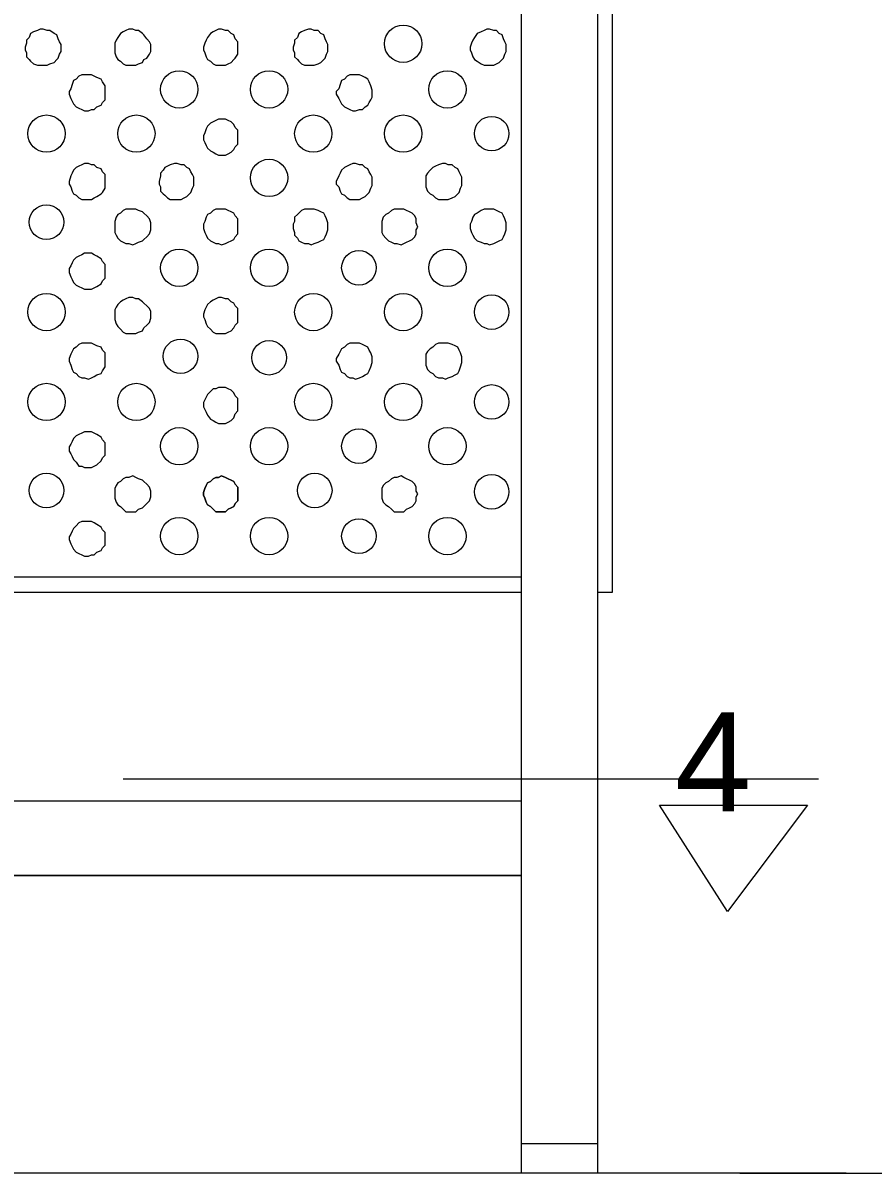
# Model space of a CAD drawing. Header units: inches. Extents: x 0.13 to 4.47, y 0.19 to 3.07.
# Drawn here: x 3.876 to 4.1615, y 2.0192 to 2.4054 of the extents above; entities that cross this region are included whole.
import ezdxf

# ---------------------------------------------------------------- set-up
doc = ezdxf.new("R2010")
doc.units = ezdxf.units.IN
doc.header["$MEASUREMENT"] = 0
for name, color, linetype in [('PDF_PDF5_PDF12_PDF11_0', 7, 'Continuous'), ('PDF_PDF5_PDF12_PDF11_MESA', 7, 'Continuous'), ('PDF_PDF5_PDF12_PDF11_PROYECCION 2', 7, 'Continuous'), ('PDF_Texto', 7, 'Continuous')]:
    doc.layers.add(name, color=color, linetype=linetype)
doc.styles.add('PDF Arial', font='arial.ttf')

msp = doc.modelspace()

# ---------------------------------------------------------------- linework, layer by layer
at = {"layer": 'PDF_PDF5_PDF12_PDF11_0', "lineweight": 5}
for points in [[(4.06892, 2.67355), (4.06892, 2.01921), (4.04338, 2.01921), (4.04338, 2.67355)], [(2.89584, 2.14413), (4.04338, 2.14413)], [(4.04338, 2.11906), (3.27479, 2.11906), (4.04338, 2.11906)], [(4.06892, 2.02896), (4.04338, 2.02896)], [(4.15251, 2.01921), (2.81968, 2.01921)], [(4.11675, 2.01921), (4.35545, 2.01921)]]:
    msp.add_lwpolyline(points, dxfattribs=at)
msp.add_lwpolyline([(4.08982, 2.14274), (4.13951, 2.14274), (4.11257, 2.10698)], close=True, dxfattribs=at)
at = {"layer": 'PDF_PDF5_PDF12_PDF11_MESA', "lineweight": 5}
msp.add_lwpolyline([(3.90963, 2.15157), (4.14322, 2.15157)], dxfattribs=at)
at = {"layer": 'PDF_PDF5_PDF12_PDF11_PROYECCION 2', "lineweight": 5}
for points in [[(4.06892, 2.21426), (4.07403, 2.21426), (4.07403, 2.51844), (4.06892, 2.51844)], [(3.27479, 2.21937), (4.04338, 2.21937)], [(3.27479, 2.21426), (4.04338, 2.21426)]]:
    msp.add_lwpolyline(points, dxfattribs=at)
for points in [[(3.88873, 2.39677), (3.88873, 2.39816), (3.88827, 2.39909), (3.8878, 2.40002), (3.88734, 2.40141), (3.88641, 2.40188), (3.88502, 2.40281), (3.88409, 2.40281), (3.88269, 2.40327), (3.88176, 2.40327), (3.88084, 2.40281), (3.87944, 2.40234), (3.87851, 2.40188), (3.87805, 2.40048), (3.87712, 2.39955), (3.87712, 2.39863), (3.87666, 2.39723), (3.87666, 2.3963), (3.87712, 2.39538), (3.87712, 2.39398), (3.87805, 2.39305), (3.87851, 2.39259), (3.87944, 2.39166), (3.88084, 2.3912), (3.88176, 2.3912), (3.88269, 2.3912), (3.88409, 2.3912), (3.88502, 2.39166), (3.88641, 2.39212), (3.88734, 2.39305), (3.8878, 2.39352), (3.88827, 2.39491), (3.88873, 2.39584)], [(3.91892, 2.39677), (3.91892, 2.39816), (3.91845, 2.39909), (3.91752, 2.40002), (3.91659, 2.40141), (3.91613, 2.40188), (3.91474, 2.40281), (3.91381, 2.40281), (3.91288, 2.40327), (3.91149, 2.40327), (3.91056, 2.40281), (3.90963, 2.40234), (3.9087, 2.40188), (3.90777, 2.40048), (3.90731, 2.39955), (3.90684, 2.39863), (3.90684, 2.39723), (3.90684, 2.3963), (3.90684, 2.39538), (3.90731, 2.39398), (3.90777, 2.39305), (3.9087, 2.39259), (3.90963, 2.39166), (3.91056, 2.3912), (3.91149, 2.3912), (3.91288, 2.3912), (3.91381, 2.3912), (3.91474, 2.39166), (3.91613, 2.39212), (3.91659, 2.39305), (3.91752, 2.39352), (3.91845, 2.39491), (3.91892, 2.39584)], [(3.94817, 2.39677), (3.94817, 2.39816), (3.94817, 2.39909), (3.94725, 2.40002), (3.94678, 2.40141), (3.94585, 2.40188), (3.94492, 2.40281), (3.94399, 2.40281), (3.9426, 2.40327), (3.94167, 2.40327), (3.94074, 2.40281), (3.93981, 2.40234), (3.93889, 2.40188), (3.93796, 2.40048), (3.93749, 2.39955), (3.93703, 2.39863), (3.93656, 2.39723), (3.93656, 2.3963), (3.93703, 2.39538), (3.93749, 2.39398), (3.93796, 2.39305), (3.93889, 2.39259), (3.93981, 2.39166), (3.94074, 2.3912), (3.94167, 2.3912), (3.9426, 2.3912), (3.94399, 2.3912), (3.94492, 2.39166), (3.94585, 2.39212), (3.94678, 2.39305), (3.94725, 2.39352), (3.94817, 2.39491), (3.94817, 2.39584)], [(3.94817, 2.39677), (3.94817, 2.39816), (3.94817, 2.39909), (3.94725, 2.40002), (3.94678, 2.40141), (3.94585, 2.40188), (3.94492, 2.40281), (3.94399, 2.40281), (3.9426, 2.40327), (3.94167, 2.40327), (3.94074, 2.40281), (3.93981, 2.40234), (3.93889, 2.40188), (3.93796, 2.40048), (3.93749, 2.39955), (3.93703, 2.39863), (3.93656, 2.39723), (3.93656, 2.3963), (3.93703, 2.39538), (3.93749, 2.39398), (3.93796, 2.39305), (3.93889, 2.39259), (3.93981, 2.39166), (3.94074, 2.3912), (3.94167, 2.3912), (3.9426, 2.3912), (3.94399, 2.3912), (3.94492, 2.39166), (3.94585, 2.39212), (3.94678, 2.39305), (3.94725, 2.39352), (3.94817, 2.39491), (3.94817, 2.39584)], [(3.97836, 2.39677), (3.97836, 2.39816), (3.9779, 2.39909), (3.97743, 2.40002), (3.97697, 2.40141), (3.97604, 2.40188), (3.97511, 2.40281), (3.97372, 2.40281), (3.97279, 2.40327), (3.97186, 2.40327), (3.97047, 2.40281), (3.96954, 2.40234), (3.96861, 2.40188), (3.96814, 2.40048), (3.96721, 2.39955), (3.96721, 2.39863), (3.96675, 2.39723), (3.96675, 2.3963), (3.96721, 2.39538), (3.96721, 2.39398), (3.96814, 2.39305), (3.96861, 2.39259), (3.96954, 2.39166), (3.97047, 2.3912), (3.97186, 2.3912), (3.97279, 2.3912), (3.97372, 2.3912), (3.97511, 2.39166), (3.97604, 2.39212), (3.97697, 2.39305), (3.97743, 2.39352), (3.9779, 2.39491), (3.97836, 2.39584)], [(4.03827, 2.39677), (4.03827, 2.39816), (4.0378, 2.39909), (4.03734, 2.40002), (4.03687, 2.40141), (4.03595, 2.40188), (4.03502, 2.40281), (4.03409, 2.40281), (4.03269, 2.40327), (4.03177, 2.40327), (4.03084, 2.40281), (4.02991, 2.40234), (4.02852, 2.40188), (4.02759, 2.40048), (4.02712, 2.39955), (4.02666, 2.39863), (4.02619, 2.39723), (4.02619, 2.3963), (4.02666, 2.39538), (4.02712, 2.39398), (4.02759, 2.39305), (4.02852, 2.39259), (4.02991, 2.39166), (4.03084, 2.3912), (4.03177, 2.3912), (4.03269, 2.3912), (4.03409, 2.3912), (4.03502, 2.39166), (4.03595, 2.39212), (4.03687, 2.39305), (4.03734, 2.39352), (4.0378, 2.39491), (4.03827, 2.39584)], [(3.90359, 2.38191), (3.90359, 2.38284), (3.90359, 2.38423), (3.90266, 2.38562), (3.9022, 2.38655), (3.90081, 2.38702), (3.89988, 2.38748), (3.89895, 2.38794), (3.89802, 2.38794), (3.89663, 2.38794), (3.8957, 2.38794), (3.89477, 2.38748), (3.89384, 2.38655), (3.89291, 2.38609), (3.89245, 2.38469), (3.89198, 2.3833), (3.89152, 2.38237), (3.89152, 2.38144), (3.89198, 2.38005), (3.89245, 2.37912), (3.89291, 2.37819), (3.89384, 2.37726), (3.89477, 2.3768), (3.8957, 2.37633), (3.89663, 2.37587), (3.89802, 2.37587), (3.89895, 2.37633), (3.89988, 2.37633), (3.90081, 2.37726), (3.9022, 2.37773), (3.90266, 2.37866), (3.90359, 2.37959), (3.90359, 2.38051)], [(3.99322, 2.38191), (3.99322, 2.38284), (3.99276, 2.38423), (3.99229, 2.38562), (3.99183, 2.38655), (3.9909, 2.38702), (3.98997, 2.38748), (3.98904, 2.38794), (3.98765, 2.38794), (3.98672, 2.38794), (3.98579, 2.38794), (3.98486, 2.38748), (3.98393, 2.38655), (3.983, 2.38609), (3.98254, 2.38469), (3.98208, 2.3833), (3.98115, 2.38237), (3.98115, 2.38144), (3.98208, 2.38005), (3.98254, 2.37912), (3.983, 2.37819), (3.98393, 2.37726), (3.98486, 2.3768), (3.98579, 2.37633), (3.98672, 2.37587), (3.98765, 2.37587), (3.98904, 2.37633), (3.98997, 2.37633), (3.9909, 2.37726), (3.99183, 2.37773), (3.99229, 2.37866), (3.99276, 2.37959), (3.99322, 2.38051)], [(3.94817, 2.36705), (3.94817, 2.36798), (3.94817, 2.36937), (3.94725, 2.3703), (3.94678, 2.37123), (3.94585, 2.37216), (3.94492, 2.37262), (3.94399, 2.37308), (3.9426, 2.37308), (3.94167, 2.37308), (3.94074, 2.37262), (3.93981, 2.37216), (3.93889, 2.37169), (3.93796, 2.37076), (3.93749, 2.36983), (3.93703, 2.36844), (3.93656, 2.36751), (3.93656, 2.36612), (3.93703, 2.36519), (3.93749, 2.36426), (3.93796, 2.36333), (3.93889, 2.3624), (3.93981, 2.36194), (3.94074, 2.36147), (3.94167, 2.36101), (3.9426, 2.36101), (3.94399, 2.36101), (3.94492, 2.36147), (3.94585, 2.36194), (3.94678, 2.36287), (3.94725, 2.3638), (3.94817, 2.36472), (3.94817, 2.36565)], [(3.94817, 2.36705), (3.94817, 2.36798), (3.94817, 2.36937), (3.94725, 2.3703), (3.94678, 2.37123), (3.94585, 2.37216), (3.94492, 2.37262), (3.94399, 2.37308), (3.9426, 2.37308), (3.94167, 2.37308), (3.94074, 2.37262), (3.93981, 2.37216), (3.93889, 2.37169), (3.93796, 2.37076), (3.93749, 2.36983), (3.93703, 2.36844), (3.93656, 2.36751), (3.93656, 2.36612), (3.93703, 2.36519), (3.93749, 2.36426), (3.93796, 2.36333), (3.93889, 2.3624), (3.93981, 2.36194), (3.94074, 2.36147), (3.94167, 2.36101), (3.9426, 2.36101), (3.94399, 2.36101), (3.94492, 2.36147), (3.94585, 2.36194), (3.94678, 2.36287), (3.94725, 2.3638), (3.94817, 2.36472), (3.94817, 2.36565)], [(3.90359, 2.35172), (3.90359, 2.35358), (3.90359, 2.35451), (3.90266, 2.35544), (3.9022, 2.35637), (3.90081, 2.35683), (3.89988, 2.35776), (3.89895, 2.35776), (3.89802, 2.35822), (3.89663, 2.35822), (3.8957, 2.35776), (3.89477, 2.35729), (3.89384, 2.35683), (3.89291, 2.3559), (3.89245, 2.35497), (3.89198, 2.35404), (3.89152, 2.35219), (3.89152, 2.35126), (3.89198, 2.35033), (3.89245, 2.34894), (3.89291, 2.34801), (3.89384, 2.34754), (3.89477, 2.34661), (3.8957, 2.34615), (3.89663, 2.34615), (3.89802, 2.34615), (3.89895, 2.34615), (3.89988, 2.34661), (3.90081, 2.34708), (3.9022, 2.34801), (3.90266, 2.34847), (3.90359, 2.34986), (3.90359, 2.35079)], [(3.93331, 2.35172), (3.93331, 2.35358), (3.93285, 2.35451), (3.93238, 2.35544), (3.93192, 2.35637), (3.93099, 2.35683), (3.93006, 2.35776), (3.92913, 2.35776), (3.92774, 2.35822), (3.92681, 2.35822), (3.92542, 2.35776), (3.92449, 2.35729), (3.92356, 2.35683), (3.9231, 2.3559), (3.92217, 2.35497), (3.92217, 2.35404), (3.9217, 2.35219), (3.9217, 2.35126), (3.92217, 2.35033), (3.92217, 2.34894), (3.9231, 2.34801), (3.92356, 2.34754), (3.92449, 2.34661), (3.92542, 2.34615), (3.92681, 2.34615), (3.92774, 2.34615), (3.92913, 2.34615), (3.93006, 2.34661), (3.93099, 2.34708), (3.93192, 2.34801), (3.93238, 2.34847), (3.93285, 2.34986), (3.93331, 2.35079)], [(3.93331, 2.35172), (3.93331, 2.35358), (3.93285, 2.35451), (3.93238, 2.35544), (3.93192, 2.35637), (3.93099, 2.35683), (3.93006, 2.35776), (3.92913, 2.35776), (3.92774, 2.35822), (3.92681, 2.35822), (3.92542, 2.35776), (3.92449, 2.35729), (3.92356, 2.35683), (3.9231, 2.3559), (3.92217, 2.35497), (3.92217, 2.35404), (3.9217, 2.35219), (3.9217, 2.35126), (3.92217, 2.35033), (3.92217, 2.34894), (3.9231, 2.34801), (3.92356, 2.34754), (3.92449, 2.34661), (3.92542, 2.34615), (3.92681, 2.34615), (3.92774, 2.34615), (3.92913, 2.34615), (3.93006, 2.34661), (3.93099, 2.34708), (3.93192, 2.34801), (3.93238, 2.34847), (3.93285, 2.34986), (3.93331, 2.35079)], [(3.99322, 2.35172), (3.99322, 2.35358), (3.99276, 2.35451), (3.99229, 2.35544), (3.99183, 2.35637), (3.9909, 2.35683), (3.98997, 2.35776), (3.98904, 2.35776), (3.98765, 2.35822), (3.98672, 2.35822), (3.98579, 2.35776), (3.98486, 2.35729), (3.98393, 2.35683), (3.983, 2.3559), (3.98254, 2.35497), (3.98208, 2.35404), (3.98115, 2.35219), (3.98115, 2.35126), (3.98208, 2.35033), (3.98254, 2.34894), (3.983, 2.34801), (3.98393, 2.34754), (3.98486, 2.34661), (3.98579, 2.34615), (3.98672, 2.34615), (3.98765, 2.34615), (3.98904, 2.34615), (3.98997, 2.34661), (3.9909, 2.34708), (3.99183, 2.34801), (3.99229, 2.34847), (3.99276, 2.34986), (3.99322, 2.35079)], [(4.02341, 2.35172), (4.02341, 2.35358), (4.02294, 2.35451), (4.02248, 2.35544), (4.02201, 2.35637), (4.02108, 2.35683), (4.02016, 2.35776), (4.01876, 2.35776), (4.01783, 2.35822), (4.01691, 2.35822), (4.01551, 2.35776), (4.01458, 2.35729), (4.01365, 2.35683), (4.01273, 2.3559), (4.0118, 2.35497), (4.01133, 2.35404), (4.01133, 2.35219), (4.01133, 2.35126), (4.01133, 2.35033), (4.0118, 2.34894), (4.01273, 2.34801), (4.01365, 2.34754), (4.01458, 2.34661), (4.01551, 2.34615), (4.01691, 2.34615), (4.01783, 2.34615), (4.01876, 2.34615), (4.02016, 2.34661), (4.02108, 2.34708), (4.02201, 2.34801), (4.02248, 2.34847), (4.02294, 2.34986), (4.02341, 2.35079)], [(3.91892, 2.33686), (3.91892, 2.33825), (3.91845, 2.33965), (3.91752, 2.34058), (3.91659, 2.3415), (3.91613, 2.34197), (3.91474, 2.34243), (3.91381, 2.3429), (3.91288, 2.3429), (3.91149, 2.3429), (3.91056, 2.3429), (3.90963, 2.34243), (3.9087, 2.3415), (3.90777, 2.34104), (3.90731, 2.34011), (3.90684, 2.33872), (3.90684, 2.33779), (3.90684, 2.3364), (3.90684, 2.335), (3.90731, 2.33407), (3.90777, 2.33315), (3.9087, 2.33222), (3.90963, 2.33175), (3.91056, 2.33129), (3.91149, 2.33129), (3.91288, 2.33082), (3.91381, 2.33129), (3.91474, 2.33175), (3.91613, 2.33222), (3.91659, 2.33268), (3.91752, 2.33361), (3.91845, 2.33454), (3.91892, 2.33593)], [(3.94817, 2.33686), (3.94817, 2.33825), (3.94817, 2.33965), (3.94725, 2.34058), (3.94678, 2.3415), (3.94585, 2.34197), (3.94492, 2.34243), (3.94399, 2.3429), (3.9426, 2.3429), (3.94167, 2.3429), (3.94074, 2.3429), (3.93981, 2.34243), (3.93889, 2.3415), (3.93796, 2.34104), (3.93749, 2.34011), (3.93703, 2.33872), (3.93656, 2.33779), (3.93656, 2.3364), (3.93703, 2.335), (3.93749, 2.33407), (3.93796, 2.33315), (3.93889, 2.33222), (3.93981, 2.33175), (3.94074, 2.33129), (3.94167, 2.33129), (3.9426, 2.33082), (3.94399, 2.33129), (3.94492, 2.33175), (3.94585, 2.33222), (3.94678, 2.33268), (3.94725, 2.33361), (3.94817, 2.33454), (3.94817, 2.33593)], [(3.94817, 2.33686), (3.94817, 2.33825), (3.94817, 2.33965), (3.94725, 2.34058), (3.94678, 2.3415), (3.94585, 2.34197), (3.94492, 2.34243), (3.94399, 2.3429), (3.9426, 2.3429), (3.94167, 2.3429), (3.94074, 2.3429), (3.93981, 2.34243), (3.93889, 2.3415), (3.93796, 2.34104), (3.93749, 2.34011), (3.93703, 2.33872), (3.93656, 2.33779), (3.93656, 2.3364), (3.93703, 2.335), (3.93749, 2.33407), (3.93796, 2.33315), (3.93889, 2.33222), (3.93981, 2.33175), (3.94074, 2.33129), (3.94167, 2.33129), (3.9426, 2.33082), (3.94399, 2.33129), (3.94492, 2.33175), (3.94585, 2.33222), (3.94678, 2.33268), (3.94725, 2.33361), (3.94817, 2.33454), (3.94817, 2.33593)], [(3.97836, 2.33686), (3.97836, 2.33825), (3.9779, 2.33965), (3.97743, 2.34058), (3.97697, 2.3415), (3.97604, 2.34197), (3.97511, 2.34243), (3.97372, 2.3429), (3.97279, 2.3429), (3.97186, 2.3429), (3.97047, 2.3429), (3.96954, 2.34243), (3.96861, 2.3415), (3.96814, 2.34104), (3.96721, 2.34011), (3.96721, 2.33872), (3.96675, 2.33779), (3.96675, 2.3364), (3.96721, 2.335), (3.96721, 2.33407), (3.96814, 2.33315), (3.96861, 2.33222), (3.96954, 2.33175), (3.97047, 2.33129), (3.97186, 2.33129), (3.97279, 2.33082), (3.97372, 2.33129), (3.97511, 2.33175), (3.97604, 2.33222), (3.97697, 2.33268), (3.97743, 2.33361), (3.9779, 2.33454), (3.97836, 2.33593)], [(4.00855, 2.33686), (4.00808, 2.33825), (4.00808, 2.33965), (4.00762, 2.34058), (4.00669, 2.3415), (4.00576, 2.34197), (4.00483, 2.34243), (4.0039, 2.3429), (4.00297, 2.3429), (4.00158, 2.3429), (4.00065, 2.3429), (3.99972, 2.34243), (3.99879, 2.3415), (3.99786, 2.34104), (3.99694, 2.34011), (3.99647, 2.33872), (3.99647, 2.33779), (3.99647, 2.3364), (3.99647, 2.335), (3.99694, 2.33407), (3.99786, 2.33315), (3.99879, 2.33222), (3.99972, 2.33175), (4.00065, 2.33129), (4.00158, 2.33129), (4.00297, 2.33082), (4.0039, 2.33129), (4.00483, 2.33175), (4.00576, 2.33222), (4.00669, 2.33268), (4.00762, 2.33361), (4.00808, 2.33454), (4.00808, 2.33593)], [(4.03827, 2.33686), (4.03827, 2.33825), (4.0378, 2.33965), (4.03734, 2.34058), (4.03687, 2.3415), (4.03595, 2.34197), (4.03502, 2.34243), (4.03409, 2.3429), (4.03269, 2.3429), (4.03177, 2.3429), (4.03084, 2.3429), (4.02991, 2.34243), (4.02852, 2.3415), (4.02759, 2.34104), (4.02712, 2.34011), (4.02666, 2.33872), (4.02619, 2.33779), (4.02619, 2.3364), (4.02666, 2.335), (4.02712, 2.33407), (4.02759, 2.33315), (4.02852, 2.33222), (4.02991, 2.33175), (4.03084, 2.33129), (4.03177, 2.33129), (4.03269, 2.33082), (4.03409, 2.33129), (4.03502, 2.33175), (4.03595, 2.33222), (4.03687, 2.33268), (4.03734, 2.33361), (4.0378, 2.33454), (4.03827, 2.33593)], [(3.90359, 2.32246), (3.90359, 2.32339), (3.90359, 2.32432), (3.90266, 2.32525), (3.9022, 2.32618), (3.90081, 2.32711), (3.89988, 2.32757), (3.89895, 2.32804), (3.89802, 2.32804), (3.89663, 2.32804), (3.8957, 2.32757), (3.89477, 2.32711), (3.89384, 2.32664), (3.89291, 2.32572), (3.89245, 2.32479), (3.89198, 2.32386), (3.89152, 2.32293), (3.89152, 2.32154), (3.89198, 2.32014), (3.89245, 2.31921), (3.89291, 2.31828), (3.89384, 2.31736), (3.89477, 2.31689), (3.8957, 2.31643), (3.89663, 2.31596), (3.89802, 2.31596), (3.89895, 2.31596), (3.89988, 2.31643), (3.90081, 2.31689), (3.9022, 2.31782), (3.90266, 2.31875), (3.90359, 2.31968), (3.90359, 2.32061)], [(3.91892, 2.30714), (3.91892, 2.30853), (3.91845, 2.30946), (3.91752, 2.31039), (3.91659, 2.31132), (3.91613, 2.31178), (3.91474, 2.31271), (3.91381, 2.31271), (3.91288, 2.31318), (3.91149, 2.31318), (3.91056, 2.31271), (3.90963, 2.31225), (3.9087, 2.31178), (3.90777, 2.31085), (3.90731, 2.30993), (3.90684, 2.309), (3.90684, 2.3076), (3.90684, 2.30667), (3.90684, 2.30575), (3.90731, 2.30435), (3.90777, 2.30342), (3.9087, 2.3025), (3.90963, 2.30157), (3.91056, 2.3011), (3.91149, 2.3011), (3.91288, 2.3011), (3.91381, 2.3011), (3.91474, 2.30157), (3.91613, 2.30203), (3.91659, 2.30296), (3.91752, 2.30389), (3.91845, 2.30482), (3.91892, 2.30621)], [(3.94817, 2.30714), (3.94817, 2.30853), (3.94817, 2.30946), (3.94725, 2.31039), (3.94678, 2.31132), (3.94585, 2.31178), (3.94492, 2.31271), (3.94399, 2.31271), (3.9426, 2.31318), (3.94167, 2.31318), (3.94074, 2.31271), (3.93981, 2.31225), (3.93889, 2.31178), (3.93796, 2.31085), (3.93749, 2.30993), (3.93703, 2.309), (3.93656, 2.3076), (3.93656, 2.30667), (3.93703, 2.30575), (3.93749, 2.30435), (3.93796, 2.30342), (3.93889, 2.3025), (3.93981, 2.30157), (3.94074, 2.3011), (3.94167, 2.3011), (3.9426, 2.3011), (3.94399, 2.3011), (3.94492, 2.30157), (3.94585, 2.30203), (3.94678, 2.30296), (3.94725, 2.30389), (3.94817, 2.30482), (3.94817, 2.30621)], [(3.94817, 2.30714), (3.94817, 2.30853), (3.94817, 2.30946), (3.94725, 2.31039), (3.94678, 2.31132), (3.94585, 2.31178), (3.94492, 2.31271), (3.94399, 2.31271), (3.9426, 2.31318), (3.94167, 2.31318), (3.94074, 2.31271), (3.93981, 2.31225), (3.93889, 2.31178), (3.93796, 2.31085), (3.93749, 2.30993), (3.93703, 2.309), (3.93656, 2.3076), (3.93656, 2.30667), (3.93703, 2.30575), (3.93749, 2.30435), (3.93796, 2.30342), (3.93889, 2.3025), (3.93981, 2.30157), (3.94074, 2.3011), (3.94167, 2.3011), (3.9426, 2.3011), (3.94399, 2.3011), (3.94492, 2.30157), (3.94585, 2.30203), (3.94678, 2.30296), (3.94725, 2.30389), (3.94817, 2.30482), (3.94817, 2.30621)], [(3.90359, 2.29228), (3.90359, 2.29321), (3.90359, 2.2946), (3.90266, 2.29553), (3.9022, 2.29646), (3.90081, 2.29692), (3.89988, 2.29739), (3.89895, 2.29785), (3.89802, 2.29785), (3.89663, 2.29785), (3.8957, 2.29785), (3.89477, 2.29739), (3.89384, 2.29646), (3.89291, 2.29599), (3.89245, 2.29506), (3.89198, 2.29414), (3.89152, 2.29274), (3.89152, 2.29181), (3.89198, 2.29042), (3.89245, 2.28903), (3.89291, 2.2881), (3.89384, 2.28763), (3.89477, 2.28671), (3.8957, 2.28624), (3.89663, 2.28624), (3.89802, 2.28578), (3.89895, 2.28624), (3.89988, 2.28671), (3.90081, 2.28717), (3.9022, 2.28763), (3.90266, 2.28856), (3.90359, 2.28996), (3.90359, 2.29135)], [(3.99322, 2.29228), (3.99322, 2.29321), (3.99276, 2.2946), (3.99229, 2.29553), (3.99183, 2.29646), (3.9909, 2.29692), (3.98997, 2.29739), (3.98904, 2.29785), (3.98765, 2.29785), (3.98672, 2.29785), (3.98579, 2.29785), (3.98486, 2.29739), (3.98393, 2.29646), (3.983, 2.29599), (3.98254, 2.29506), (3.98208, 2.29414), (3.98115, 2.29274), (3.98115, 2.29181), (3.98208, 2.29042), (3.98254, 2.28903), (3.983, 2.2881), (3.98393, 2.28763), (3.98486, 2.28671), (3.98579, 2.28624), (3.98672, 2.28624), (3.98765, 2.28578), (3.98904, 2.28624), (3.98997, 2.28671), (3.9909, 2.28717), (3.99183, 2.28763), (3.99229, 2.28856), (3.99276, 2.28996), (3.99322, 2.29135)], [(4.02341, 2.29228), (4.02341, 2.29321), (4.02294, 2.2946), (4.02248, 2.29553), (4.02201, 2.29646), (4.02108, 2.29692), (4.02016, 2.29739), (4.01876, 2.29785), (4.01783, 2.29785), (4.01691, 2.29785), (4.01551, 2.29785), (4.01458, 2.29739), (4.01365, 2.29646), (4.01273, 2.29599), (4.0118, 2.29506), (4.01133, 2.29414), (4.01133, 2.29274), (4.01133, 2.29181), (4.01133, 2.29042), (4.0118, 2.28903), (4.01273, 2.2881), (4.01365, 2.28763), (4.01458, 2.28671), (4.01551, 2.28624), (4.01691, 2.28624), (4.01783, 2.28578), (4.01876, 2.28624), (4.02016, 2.28671), (4.02108, 2.28717), (4.02201, 2.28763), (4.02248, 2.28856), (4.02294, 2.28996), (4.02341, 2.29135)], [(3.94817, 2.27742), (3.94817, 2.27835), (3.94817, 2.27928), (3.94725, 2.2802), (3.94678, 2.28113), (3.94585, 2.28206), (3.94492, 2.28253), (3.94399, 2.28299), (3.9426, 2.28299), (3.94167, 2.28299), (3.94074, 2.28253), (3.93981, 2.28253), (3.93889, 2.2816), (3.93796, 2.28067), (3.93749, 2.27974), (3.93703, 2.27881), (3.93656, 2.27788), (3.93656, 2.27649), (3.93703, 2.27556), (3.93749, 2.27463), (3.93796, 2.2737), (3.93889, 2.27231), (3.93981, 2.27184), (3.94074, 2.27138), (3.94167, 2.27092), (3.9426, 2.27092), (3.94399, 2.27092), (3.94492, 2.27138), (3.94585, 2.27184), (3.94678, 2.27277), (3.94725, 2.27417), (3.94817, 2.2751), (3.94817, 2.27602)], [(3.94817, 2.27742), (3.94817, 2.27835), (3.94817, 2.27928), (3.94725, 2.2802), (3.94678, 2.28113), (3.94585, 2.28206), (3.94492, 2.28253), (3.94399, 2.28299), (3.9426, 2.28299), (3.94167, 2.28299), (3.94074, 2.28253), (3.93981, 2.28253), (3.93889, 2.2816), (3.93796, 2.28067), (3.93749, 2.27974), (3.93703, 2.27881), (3.93656, 2.27788), (3.93656, 2.27649), (3.93703, 2.27556), (3.93749, 2.27463), (3.93796, 2.2737), (3.93889, 2.27231), (3.93981, 2.27184), (3.94074, 2.27138), (3.94167, 2.27092), (3.9426, 2.27092), (3.94399, 2.27092), (3.94492, 2.27138), (3.94585, 2.27184), (3.94678, 2.27277), (3.94725, 2.27417), (3.94817, 2.2751), (3.94817, 2.27602)], [(3.90359, 2.26209), (3.90359, 2.26349), (3.90359, 2.26441), (3.90266, 2.26534), (3.9022, 2.26627), (3.90081, 2.2672), (3.89988, 2.26767), (3.89895, 2.26813), (3.89802, 2.26813), (3.89663, 2.26813), (3.8957, 2.26767), (3.89477, 2.2672), (3.89384, 2.26674), (3.89291, 2.26581), (3.89245, 2.26488), (3.89198, 2.26395), (3.89152, 2.26302), (3.89152, 2.26163), (3.89198, 2.2607), (3.89245, 2.25977), (3.89291, 2.25884), (3.89384, 2.25791), (3.89477, 2.25652), (3.8957, 2.25652), (3.89663, 2.25606), (3.89802, 2.25606), (3.89895, 2.25606), (3.89988, 2.25652), (3.90081, 2.25698), (3.9022, 2.25838), (3.90266, 2.25931), (3.90359, 2.26023), (3.90359, 2.26116)], [(3.91892, 2.24723), (3.91892, 2.24816), (3.91845, 2.24955), (3.91752, 2.25048), (3.91659, 2.25141), (3.91613, 2.25188), (3.91474, 2.25234), (3.91381, 2.2528), (3.91288, 2.25327), (3.91149, 2.2528), (3.91056, 2.2528), (3.90963, 2.25234), (3.9087, 2.25141), (3.90777, 2.25095), (3.90731, 2.25002), (3.90684, 2.24909), (3.90684, 2.2477), (3.90684, 2.24677), (3.90684, 2.24584), (3.90731, 2.24445), (3.90777, 2.24352), (3.9087, 2.24305), (3.90963, 2.24212), (3.91056, 2.24119), (3.91149, 2.24119), (3.91288, 2.24119), (3.91381, 2.24119), (3.91474, 2.24212), (3.91613, 2.24259), (3.91659, 2.24305), (3.91752, 2.24398), (3.91845, 2.24491), (3.91892, 2.2463)], [(3.94817, 2.24723), (3.94817, 2.2463), (3.94817, 2.24491), (3.94725, 2.24398), (3.94678, 2.24305), (3.94585, 2.24259), (3.94492, 2.24212), (3.94399, 2.24119), (3.9426, 2.24119), (3.94167, 2.24119), (3.94074, 2.24119), (3.93981, 2.24212), (3.93889, 2.24305), (3.93796, 2.24352), (3.93749, 2.24445), (3.93703, 2.24584), (3.93656, 2.24677), (3.93656, 2.2477), (3.93703, 2.24909), (3.93749, 2.25002), (3.93796, 2.25095), (3.93889, 2.25141), (3.93981, 2.25234), (3.94074, 2.2528), (3.94167, 2.2528), (3.9426, 2.25327), (3.94399, 2.2528), (3.94492, 2.25234), (3.94585, 2.25188), (3.94678, 2.25141), (3.94725, 2.25048), (3.94817, 2.24955), (3.94817, 2.24816), (3.94817, 2.24723), (3.94817, 2.24816), (3.94817, 2.24955), (3.94725, 2.25048), (3.94678, 2.25141), (3.94585, 2.25188), (3.94492, 2.25234), (3.94399, 2.2528), (3.9426, 2.25327), (3.94167, 2.2528), (3.94074, 2.2528), (3.93981, 2.25234), (3.93889, 2.25141), (3.93796, 2.25095), (3.93749, 2.25002), (3.93703, 2.24909), (3.93656, 2.2477), (3.93656, 2.24677), (3.93703, 2.24584), (3.93749, 2.24445), (3.93796, 2.24352), (3.93889, 2.24305), (3.93981, 2.24212), (3.94074, 2.24119), (3.94167, 2.24119), (3.9426, 2.24119), (3.94399, 2.24119), (3.94492, 2.24212), (3.94585, 2.24259), (3.94678, 2.24305), (3.94725, 2.24398), (3.94817, 2.24491), (3.94817, 2.2463)], [(4.00855, 2.24723), (4.00808, 2.24816), (4.00808, 2.24955), (4.00762, 2.25048), (4.00669, 2.25141), (4.00576, 2.25188), (4.00483, 2.25234), (4.0039, 2.2528), (4.00297, 2.25327), (4.00158, 2.2528), (4.00065, 2.2528), (3.99972, 2.25234), (3.99879, 2.25141), (3.99786, 2.25095), (3.99694, 2.25002), (3.99647, 2.24909), (3.99647, 2.2477), (3.99647, 2.24677), (3.99647, 2.24584), (3.99694, 2.24445), (3.99786, 2.24352), (3.99879, 2.24305), (3.99972, 2.24212), (4.00065, 2.24119), (4.00158, 2.24119), (4.00297, 2.24119), (4.0039, 2.24119), (4.00483, 2.24212), (4.00576, 2.24259), (4.00669, 2.24305), (4.00762, 2.24398), (4.00808, 2.24491), (4.00808, 2.2463)], [(3.90359, 2.23237), (3.90359, 2.2333), (3.90359, 2.23423), (3.90266, 2.23516), (3.9022, 2.23609), (3.90081, 2.23701), (3.89988, 2.23748), (3.89895, 2.23794), (3.89802, 2.23794), (3.89663, 2.23794), (3.8957, 2.23794), (3.89477, 2.23748), (3.89384, 2.23655), (3.89291, 2.23562), (3.89245, 2.23469), (3.89198, 2.23376), (3.89152, 2.23284), (3.89152, 2.23191), (3.89198, 2.23051), (3.89245, 2.22958), (3.89291, 2.22866), (3.89384, 2.22773), (3.89477, 2.22726), (3.8957, 2.2268), (3.89663, 2.22633), (3.89802, 2.22633), (3.89895, 2.2268), (3.89988, 2.2268), (3.90081, 2.22773), (3.9022, 2.22819), (3.90266, 2.22912), (3.90359, 2.23005), (3.90359, 2.23098)]]:
    msp.add_lwpolyline(points, close=True, dxfattribs=at)
for centre, radius in [((4.00367, 2.39839), 0.00627), ((3.92844, 2.38307), 0.00627), ((3.92844, 2.38307), 0.00627), ((3.95862, 2.38307), 0.00627), ((4.01853, 2.38307), 0.00627), ((3.88385, 2.36821), 0.00627), ((3.91404, 2.36821), 0.00627), ((3.97348, 2.36821), 0.00627), ((4.00367, 2.36821), 0.00627), ((4.03339, 2.36821), 0.00581), ((3.95862, 2.35335), 0.00627), ((3.88385, 2.33849), 0.00581), ((3.92844, 2.32316), 0.00627), ((3.92844, 2.32316), 0.00627), ((3.95862, 2.32316), 0.00627), ((3.98881, 2.32316), 0.00581), ((4.01853, 2.32316), 0.00627), ((3.88385, 2.3083), 0.00627), ((3.97348, 2.3083), 0.00627), ((4.00367, 2.3083), 0.00627), ((4.03339, 2.3083), 0.00581), ((3.9289, 2.29344), 0.00581), ((3.9289, 2.29344), 0.00581), ((3.95862, 2.29297), 0.00581), ((3.88385, 2.27811), 0.00627), ((3.91404, 2.27811), 0.00627), ((3.97348, 2.27811), 0.00627), ((4.00367, 2.27811), 0.00627), ((4.03339, 2.27811), 0.00581), ((3.92844, 2.26325), 0.00627), ((3.92844, 2.26325), 0.00627), ((3.95862, 2.26325), 0.00627), ((3.98881, 2.26325), 0.00581), ((4.01853, 2.26325), 0.00627), ((3.88385, 2.24839), 0.00581), ((3.97395, 2.24839), 0.00581), ((4.03339, 2.24793), 0.00581), ((3.92844, 2.23307), 0.00627), ((3.92844, 2.23307), 0.00627), ((3.95862, 2.23307), 0.00627), ((3.98881, 2.23307), 0.00581), ((4.01853, 2.23307), 0.00627)]:
    msp.add_circle(centre, radius, dxfattribs=at)

# ---------------------------------------------------------------- texts
at = {"layer": 'PDF_Texto', "insert": (4.09492, 2.14069), "char_height": 0.03316, "attachment_point": 7, "style": 'PDF Arial'}
msp.add_mtext('4', dxfattribs=at)

doc.saveas('drawing.dxf')
